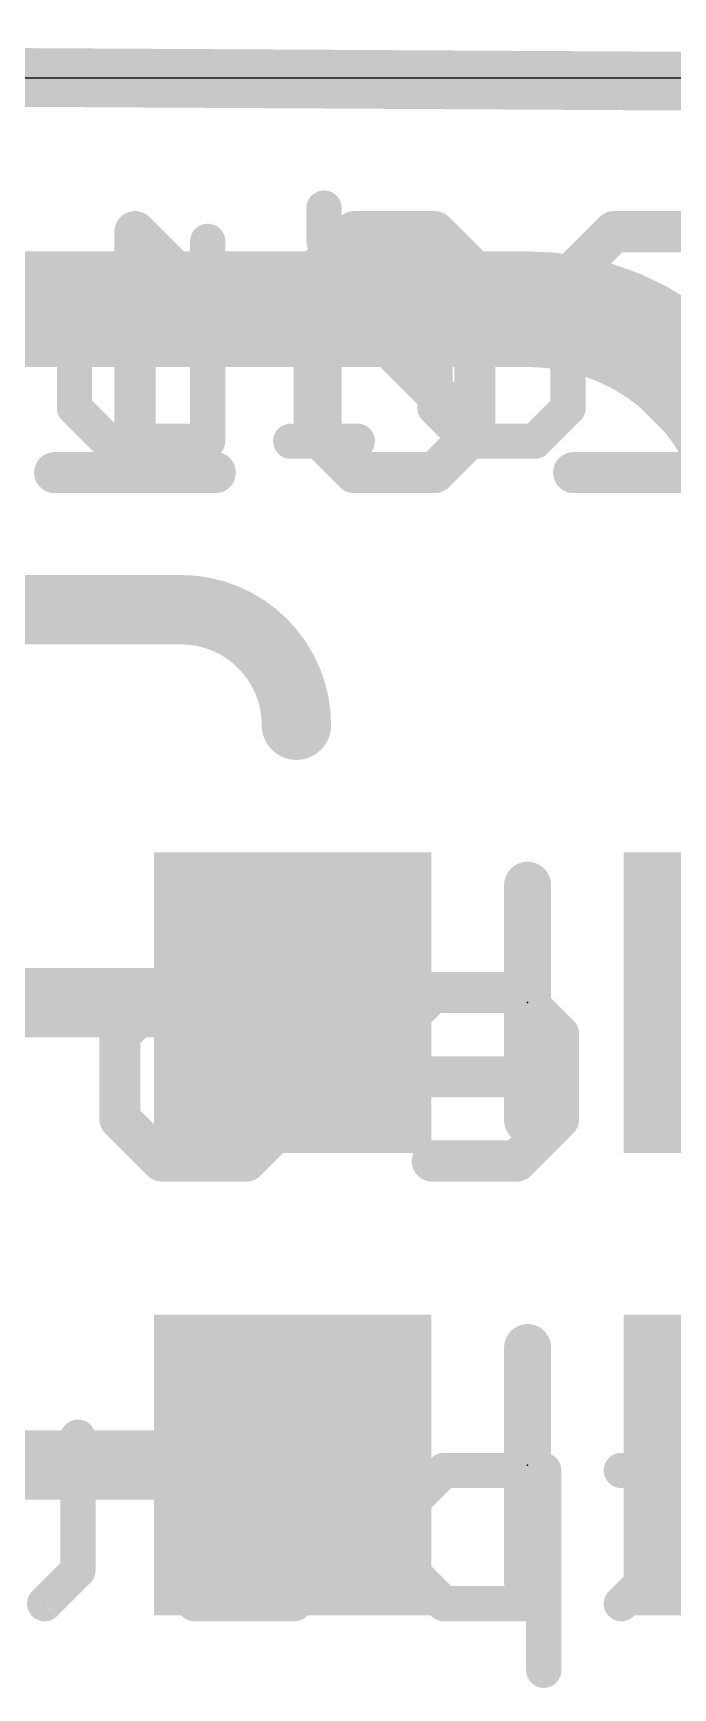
# Model space of a CAD drawing. Extents: x 0 to 23.1, y -0.1 to 28.2.
# Drawn here: x 11.86 to 14.63, y 21.04 to 28.19 of the extents above; entities that cross this region are included whole.
import ezdxf

# ---------------------------------------------------------------- set-up
doc = ezdxf.new("R2010")
doc.units = 0
for name, color, linetype in [('1', 12, 'CONTINUOUS'), ('16', 132, 'CONTINUOUS'), ('20', 53, 'CONTINUOUS'), ('21', 40, 'CONTINUOUS'), ('22', 6, 'CONTINUOUS'), ('23', 53, 'CONTINUOUS')]:
    doc.layers.add(name, color=color, linetype=linetype)

# ---------------------------------------------------------------- blocks, each defined once
blk = doc.blocks.new('RECT')
blk.add_solid([(-0.5, -0.5), (0.5, -0.5), (-0.5, 0.5), (0.5, 0.5)])

msp = doc.modelspace()

# ---------------------------------------------------------------- linework, layer by layer
at = {"layer": '1'}
for points, const_width in [([(14, 27), (8, 27)], 0.5), ([(11.016, 24), (12.984, 24)], 0.3), ([(11.016, 22), (12.984, 22)], 0.3)]:
    msp.add_lwpolyline(points, dxfattribs=dict(at, const_width=const_width))
for points, const_width in [([(15.016, 25.984, 0.4142), (14, 27)], 0.5), ([(14, 27.125, 1), (14, 26.875)], 0.25), ([(14, 26.875, 1), (14, 27.125)], 0.25), ([(12.984, 23.925, 1), (12.984, 24.075)], 0.15), ([(12.984, 21.925, 1), (12.984, 22.075)], 0.15)]:
    msp.add_lwpolyline(points, format="xyb", dxfattribs=dict(at, const_width=const_width))
at = {"layer": '16'}
for points, const_width in [([(0.127, 28.067), (22.987, 27.94)], 0.254), ([(12.5, 25.7), (10.1, 25.7)], 0.3)]:
    msp.add_lwpolyline(points, dxfattribs=dict(at, const_width=const_width))
for points, const_width in [([(13, 25.2, 0.4142), (12.5, 25.7)], 0.3), ([(12.5, 25.775, 1), (12.5, 25.625)], 0.15), ([(12.5, 25.625, 1), (12.5, 25.775)], 0.15), ([(12.925, 25.2, 1), (13.075, 25.2)], 0.15)]:
    msp.add_lwpolyline(points, format="xyb", dxfattribs=dict(at, const_width=const_width))
at = {"layer": '20'}
msp.add_line((2, 28), (21, 28), dxfattribs=at)
at = {"layer": '21'}
for points, const_width in [([(13.1195, 27.4371), (13.1195, 27.293)], 0.1524), ([(12.6161, 27.293), (12.6161, 26.4287)], 0.1524), ([(12.0399, 26.8609), (12.1839, 27.0049)], 0.1524), ([(12.1839, 27.0049), (12.6161, 27.0049)], 0.1524), ([(12.9754, 27.0049), (13.1195, 27.0049)], 0.1524), ([(13.1195, 27.0049), (13.1195, 26.4287)], 0.1524), ([(13.7431, 27.0049), (13.5991, 26.8609)], 0.1524), ([(14.0313, 27.0049), (13.7431, 27.0049)], 0.1524), ([(14.1753, 26.8609), (14.0313, 27.0049)], 0.1524), ([(12.0399, 26.5728), (12.0399, 26.8609)], 0.1524), ([(13.5991, 26.8609), (13.5991, 26.5728)], 0.1524), ([(14.1753, 26.5728), (14.1753, 26.8609)], 0.1524), ([(12.1839, 26.4287), (12.0399, 26.5728)], 0.1524), ([(13.5991, 26.5728), (13.7431, 26.4287)], 0.1524), ([(14.0313, 26.4287), (14.1753, 26.5728)], 0.1524), ([(12.6161, 26.4287), (12.1839, 26.4287)], 0.1524), ([(12.9754, 26.4287), (13.2635, 26.4287)], 0.1524), ([(13.7431, 26.4287), (14.0313, 26.4287)], 0.1524), ([(14, 23.492), (14, 24.508)], 0.2032), ([(14, 22.508), (14, 21.492)], 0.2032)]:
    msp.add_lwpolyline(points, dxfattribs=dict(at, const_width=const_width))
for points, const_width in [([(13.1576, 27.4371, 1), (13.0814, 27.4371)], 0.0762), ([(12.6542, 27.293, 1), (12.578, 27.293)], 0.0762), ([(13.0814, 27.293, 1), (13.1576, 27.293)], 0.0762), ([(12.1839, 27.043, 1), (12.1839, 26.9668)], 0.0762), ([(12.2109, 26.978, 1), (12.157, 27.0319)], 0.0762), ([(12.6161, 26.9668, 1), (12.6161, 27.043)], 0.0762), ([(12.9754, 27.043, 1), (12.9754, 26.9668)], 0.0762), ([(13.1576, 27.0049, 1), (13.0814, 27.0049)], 0.0762), ([(13.1195, 26.9668, 1), (13.1195, 27.043)], 0.0762), ([(13.7431, 27.043, 1), (13.7431, 26.9668)], 0.0762), ([(13.7701, 26.978, 1), (13.7162, 27.0319)], 0.0762), ([(14.0582, 27.0319, 1), (14.0043, 26.978)], 0.0762), ([(14.0313, 26.9668, 1), (14.0313, 27.043)], 0.0762), ([(12.0129, 26.8878, 1), (12.0668, 26.8339)], 0.0762), ([(12.078, 26.8609, 1), (12.0018, 26.8609)], 0.0762), ([(13.5721, 26.8878, 1), (13.626, 26.8339)], 0.0762), ([(13.6372, 26.8609, 1), (13.561, 26.8609)], 0.0762), ([(14.2134, 26.8609, 1), (14.1372, 26.8609)], 0.0762), ([(14.1484, 26.8339, 1), (14.2023, 26.8878)], 0.0762), ([(12.0668, 26.5997, 1), (12.0129, 26.5458)], 0.0762), ([(13.626, 26.5997, 1), (13.5721, 26.5458)], 0.0762), ([(14.2023, 26.5458, 1), (14.1484, 26.5997)], 0.0762), ([(12.0018, 26.5728, 1), (12.078, 26.5728)], 0.0762), ([(13.561, 26.5728, 1), (13.6372, 26.5728)], 0.0762), ([(14.1372, 26.5728, 1), (14.2134, 26.5728)], 0.0762), ([(12.1839, 26.4668, 1), (12.1839, 26.3906)], 0.0762), ([(12.157, 26.4018, 1), (12.2109, 26.4556)], 0.0762), ([(12.6161, 26.3906, 1), (12.6161, 26.4668)], 0.0762), ([(12.9754, 26.4668, 1), (12.9754, 26.3906)], 0.0762), ([(13.2635, 26.3906, 1), (13.2635, 26.4668)], 0.0762), ([(13.7431, 26.4668, 1), (13.7431, 26.3906)], 0.0762), ([(13.7162, 26.4018, 1), (13.7701, 26.4556)], 0.0762), ([(14.0043, 26.4556, 1), (14.0582, 26.4018)], 0.0762), ([(14.0313, 26.3906, 1), (14.0313, 26.4668)], 0.0762), ([(12.578, 26.4287, 1), (12.6542, 26.4287)], 0.0762), ([(13.0814, 26.4287, 1), (13.1576, 26.4287)], 0.0762), ([(14.0508, 24.508, 1), (13.9492, 24.508)], 0.1016), ([(13.9492, 23.492, 1), (14.0508, 23.492)], 0.1016), ([(14.0508, 22.508, 1), (13.9492, 22.508)], 0.1016), ([(13.9492, 21.492, 1), (14.0508, 21.492)], 0.1016)]:
    msp.add_lwpolyline(points, format="xyb", dxfattribs=dict(at, const_width=const_width))
at = {"layer": '22'}
for points, const_width in [([(12.346, 27.3352, 1), (12.2571, 27.3352)], 0.0889), ([(12.333, 27.3666, 1), (12.2701, 27.3038)], 0.0889), ([(13.2505, 27.3796, 1), (13.2505, 27.2907)], 0.0889), ([(13.2819, 27.3038, 1), (13.219, 27.3666)], 0.0889), ([(13.6293, 27.3666, 1), (13.5665, 27.3038)], 0.0889), ([(13.5979, 27.2907, 1), (13.5979, 27.3796)], 0.0889), ([(14.3731, 27.3796, 1), (14.3731, 27.2907)], 0.0889), ([(14.4045, 27.3038, 1), (14.3417, 27.3666)], 0.0889), ([(13.1212, 27.1615, 1), (13.0323, 27.1615)], 0.0889), ([(13.1082, 27.1929, 1), (13.0453, 27.13)], 0.0889), ([(13.0453, 27.1929, 1), (13.1082, 27.13)], 0.0889), ([(13.8161, 27.1615, 1), (13.7272, 27.1615)], 0.0889), ([(13.7402, 27.13, 1), (13.803, 27.1929)], 0.0889), ([(14.2438, 27.1615, 1), (14.1549, 27.1615)], 0.0889), ([(14.1679, 27.1929, 1), (14.2308, 27.13)], 0.0889), ([(12.6176, 26.9563, 1), (12.6804, 27.0192)], 0.0889), ([(14.2308, 27.0192, 1), (14.1679, 26.9563)], 0.0889), ([(14.1549, 26.9878, 1), (14.2438, 26.9878)], 0.0889), ([(13.0323, 26.4666, 1), (13.1212, 26.4666)], 0.0889), ([(13.1082, 26.498, 1), (13.0453, 26.4352)], 0.0889), ([(13.7272, 26.4666, 1), (13.8161, 26.4666)], 0.0889), ([(13.803, 26.4352, 1), (13.7402, 26.498)], 0.0889), ([(13.7402, 26.4352, 1), (13.803, 26.498)], 0.0889), ([(11.9541, 26.3374, 1), (11.9541, 26.2484)], 0.0889), ([(12.649, 26.2484, 1), (12.649, 26.3374)], 0.0889), ([(13.2505, 26.3374, 1), (13.2505, 26.2484)], 0.0889), ([(13.219, 26.2615, 1), (13.2819, 26.3243)], 0.0889), ([(13.5665, 26.3243, 1), (13.6293, 26.2615)], 0.0889), ([(13.5979, 26.2484, 1), (13.5979, 26.3374)], 0.0889), ([(14.1994, 26.3374, 1), (14.1994, 26.2484)], 0.0889), ([(12.2571, 26.2929, 1), (12.346, 26.2929)], 0.0889), ([(12.4183, 24.0881, 1), (12.4183, 23.9992)], 0.0889), ([(12.4497, 24.0122, 1), (12.3868, 24.0751)], 0.0889), ([(12.8141, 24.0751, 1), (12.7512, 24.0122)], 0.0889), ([(12.7826, 23.9992, 1), (12.7826, 24.0881)], 0.0889), ([(13.5876, 24.0881, 1), (13.5876, 23.9992)], 0.0889), ([(13.6191, 24.0122, 1), (13.5562, 24.0751)], 0.0889), ([(13.9835, 24.0751, 1), (13.9206, 24.0122)], 0.0889), ([(13.952, 23.9992, 1), (13.952, 24.0881)], 0.0889), ([(14.5621, 24.0881, 1), (14.5621, 23.9992)], 0.0889), ([(12.2805, 23.8615, 1), (12.1916, 23.8615)], 0.0889), ([(12.2046, 23.8929, 1), (12.2675, 23.83)], 0.0889), ([(13.0093, 23.8615, 1), (12.9204, 23.8615)], 0.0889), ([(12.9334, 23.83, 1), (12.9962, 23.8929)], 0.0889), ([(13.374, 23.8929, 1), (13.4369, 23.83)], 0.0889), ([(13.4499, 23.8615, 1), (13.361, 23.8615)], 0.0889), ([(14.1787, 23.8615, 1), (14.0898, 23.8615)], 0.0889), ([(14.1028, 23.83, 1), (14.1656, 23.8929)], 0.0889), ([(13.4055, 23.7237, 1), (13.4055, 23.6348)], 0.0889), ([(14.1342, 23.6348, 1), (14.1342, 23.7237)], 0.0889), ([(13.361, 23.6793, 1), (13.4499, 23.6793)], 0.0889), ([(12.2675, 23.5285, 1), (12.2046, 23.4657)], 0.0889), ([(12.9962, 23.4657, 1), (12.9334, 23.5285)], 0.0889), ([(14.1656, 23.4657, 1), (14.1028, 23.5285)], 0.0889), ([(12.1916, 23.4971, 1), (12.2805, 23.4971)], 0.0889), ([(12.9204, 23.4971, 1), (13.0093, 23.4971)], 0.0889), ([(14.0898, 23.4971, 1), (14.1787, 23.4971)], 0.0889), ([(12.4183, 23.3594, 1), (12.4183, 23.2705)], 0.0889), ([(12.3868, 23.2835, 1), (12.4497, 23.3463)], 0.0889), ([(12.7512, 23.3463, 1), (12.8141, 23.2835)], 0.0889), ([(12.7826, 23.2705, 1), (12.7826, 23.3594)], 0.0889), ([(13.5876, 23.3594, 1), (13.5876, 23.2705)], 0.0889), ([(13.9206, 23.3463, 1), (13.9835, 23.2835)], 0.0889), ([(13.952, 23.2705, 1), (13.952, 23.3594)], 0.0889), ([(12.093, 22.1205, 1), (12.0168, 22.1205)], 0.0762), ([(14.5877, 22.1205, 1), (14.5115, 22.1205)], 0.0762), ([(11.9109, 22.0145, 1), (11.9109, 21.9383)], 0.0762), ([(12.199, 21.9383, 1), (12.199, 22.0145)], 0.0762), ([(12.5964, 21.9764, 1), (12.5202, 21.9764)], 0.0762), ([(13.1726, 21.9764, 1), (13.0964, 21.9764)], 0.0762), ([(13.6378, 22.0145, 1), (13.6378, 21.9383)], 0.0762), ([(13.6648, 21.9495, 1), (13.6109, 22.0034)], 0.0762), ([(14.1081, 21.9764, 1), (14.0319, 21.9764)], 0.0762), ([(14.07, 21.9383, 1), (14.07, 22.0145)], 0.0762), ([(14.4056, 22.0145, 1), (14.4056, 21.9383)], 0.0762), ([(13.5319, 21.8324, 1), (13.4557, 21.8324)], 0.0762), ([(13.4668, 21.8593, 1), (13.5207, 21.8054)], 0.0762), ([(12.0819, 21.5173, 1), (12.028, 21.5712)], 0.0762), ([(13.1614, 21.5173, 1), (13.1075, 21.5712)], 0.0762), ([(13.5207, 21.5712, 1), (13.4668, 21.5173)], 0.0762), ([(14.5766, 21.5173, 1), (14.5227, 21.5712)], 0.0762), ([(12.0168, 21.5443, 1), (12.093, 21.5443)], 0.0762), ([(13.0964, 21.5443, 1), (13.1726, 21.5443)], 0.0762), ([(13.4557, 21.5443, 1), (13.5319, 21.5443)], 0.0762), ([(14.5115, 21.5443, 1), (14.5877, 21.5443)], 0.0762), ([(12.5583, 21.4383, 1), (12.5583, 21.3621)], 0.0762), ([(12.9904, 21.3621, 1), (12.9904, 21.4383)], 0.0762), ([(13.6378, 21.4383, 1), (13.6378, 21.3621)], 0.0762), ([(14.07, 21.3621, 1), (14.07, 21.4383)], 0.0762), ([(11.8839, 21.4271, 1), (11.9378, 21.3733)], 0.0762), ([(12.5202, 21.4002, 1), (12.5964, 21.4002)], 0.0762), ([(12.9635, 21.4271, 1), (13.0174, 21.3733)], 0.0762), ([(13.6109, 21.3733, 1), (13.6648, 21.4271)], 0.0762), ([(14.3786, 21.4271, 1), (14.4325, 21.3733)], 0.0762), ([(14.0319, 21.1121, 1), (14.1081, 21.1121)], 0.0762)]:
    msp.add_lwpolyline(points, format="xyb", dxfattribs=dict(at, const_width=const_width))
for points, const_width in [([(12.649, 26.9878), (12.3016, 27.3352)], 0.1778), ([(12.3016, 27.3352), (12.3016, 26.2929)], 0.1778), ([(13.2505, 27.3352), (13.0768, 27.1615)], 0.1778), ([(13.5979, 27.3352), (13.2505, 27.3352)], 0.1778), ([(13.7716, 27.1615), (13.5979, 27.3352)], 0.1778), ([(14.1994, 27.1615), (14.3731, 27.3352)], 0.1778), ([(14.3731, 27.3352), (14.7205, 27.3352)], 0.1778), ([(13.0768, 27.1615), (13.0768, 26.4666)], 0.1778), ([(13.7716, 26.4666), (13.0768, 27.1615)], 0.1778), ([(13.7716, 26.4666), (13.7716, 27.1615)], 0.1778), ([(14.1994, 26.9878), (14.1994, 27.1615)], 0.1778), ([(14.8942, 26.2929), (14.1994, 26.9878)], 0.1778), ([(13.0768, 26.4666), (13.2505, 26.2929)], 0.1778), ([(13.5979, 26.2929), (13.7716, 26.4666)], 0.1778), ([(12.649, 26.2929), (11.9541, 26.2929)], 0.1778), ([(13.2505, 26.2929), (13.5979, 26.2929)], 0.1778), ([(14.1994, 26.2929), (14.8942, 26.2929)], 0.1778), ([(12.2361, 23.8615), (12.4183, 24.0437)], 0.1778), ([(12.4183, 24.0437), (12.7826, 24.0437)], 0.1778), ([(12.7826, 24.0437), (12.9648, 23.8615)], 0.1778), ([(13.5876, 24.0437), (13.4055, 23.8615)], 0.1778), ([(13.952, 24.0437), (13.5876, 24.0437)], 0.1778), ([(14.1342, 23.8615), (13.952, 24.0437)], 0.1778), ([(14.7443, 24.0437), (14.5621, 24.0437)], 0.1778), ([(12.2361, 23.4971), (12.2361, 23.8615)], 0.1778), ([(12.9648, 23.8615), (12.9648, 23.4971)], 0.1778), ([(13.4055, 23.8615), (13.4055, 23.6793)], 0.1778), ([(14.1342, 23.4971), (14.1342, 23.8615)], 0.1778), ([(13.4055, 23.6793), (14.1342, 23.6793)], 0.1778), ([(12.4183, 23.3149), (12.2361, 23.4971)], 0.1778), ([(12.9648, 23.4971), (12.7826, 23.3149)], 0.1778), ([(13.952, 23.3149), (14.1342, 23.4971)], 0.1778), ([(12.7826, 23.3149), (12.4183, 23.3149)], 0.1778), ([(13.5876, 23.3149), (13.952, 23.3149)], 0.1778), ([(12.0549, 22.1205), (12.0549, 21.5443)], 0.1524), ([(14.5496, 22.1205), (14.5496, 21.5443)], 0.1524), ([(12.199, 21.9764), (11.9109, 21.9764)], 0.1524), ([(12.5583, 21.4002), (12.5583, 21.9764)], 0.1524), ([(13.1345, 21.9764), (13.1345, 21.5443)], 0.1524), ([(13.6378, 21.9764), (13.4938, 21.8324)], 0.1524), ([(14.07, 21.9764), (13.6378, 21.9764)], 0.1524), ([(14.07, 21.1121), (14.07, 21.9764)], 0.1524), ([(14.6937, 21.9764), (14.4056, 21.9764)], 0.1524), ([(13.4938, 21.8324), (13.4938, 21.5443)], 0.1524), ([(12.0549, 21.5443), (11.9109, 21.4002)], 0.1524), ([(13.1345, 21.5443), (12.9904, 21.4002)], 0.1524), ([(13.4938, 21.5443), (13.6378, 21.4002)], 0.1524), ([(14.5496, 21.5443), (14.4056, 21.4002)], 0.1524), ([(12.9904, 21.4002), (12.5583, 21.4002)], 0.1524), ([(13.6378, 21.4002), (14.07, 21.4002)], 0.1524)]:
    msp.add_lwpolyline(points, dxfattribs=dict(at, const_width=const_width))
at = {"layer": '23'}
for p in [(14, 24), (14, 22)]:
    msp.add_point(p, dxfattribs=at)

# ---------------------------------------------------------------- block references
at = {"layer": '1', "xscale": 1.2, "yscale": 1.3, "rotation": 180}
for p in [(12.984, 24), (15.016, 24)]:
    msp.add_blockref('RECT', p, dxfattribs=at)
at = {"layer": '1', "xscale": 1.2, "yscale": 1.3}
for p in [(12.984, 22), (15.016, 22)]:
    msp.add_blockref('RECT', p, dxfattribs=at)

doc.saveas('drawing.dxf')
